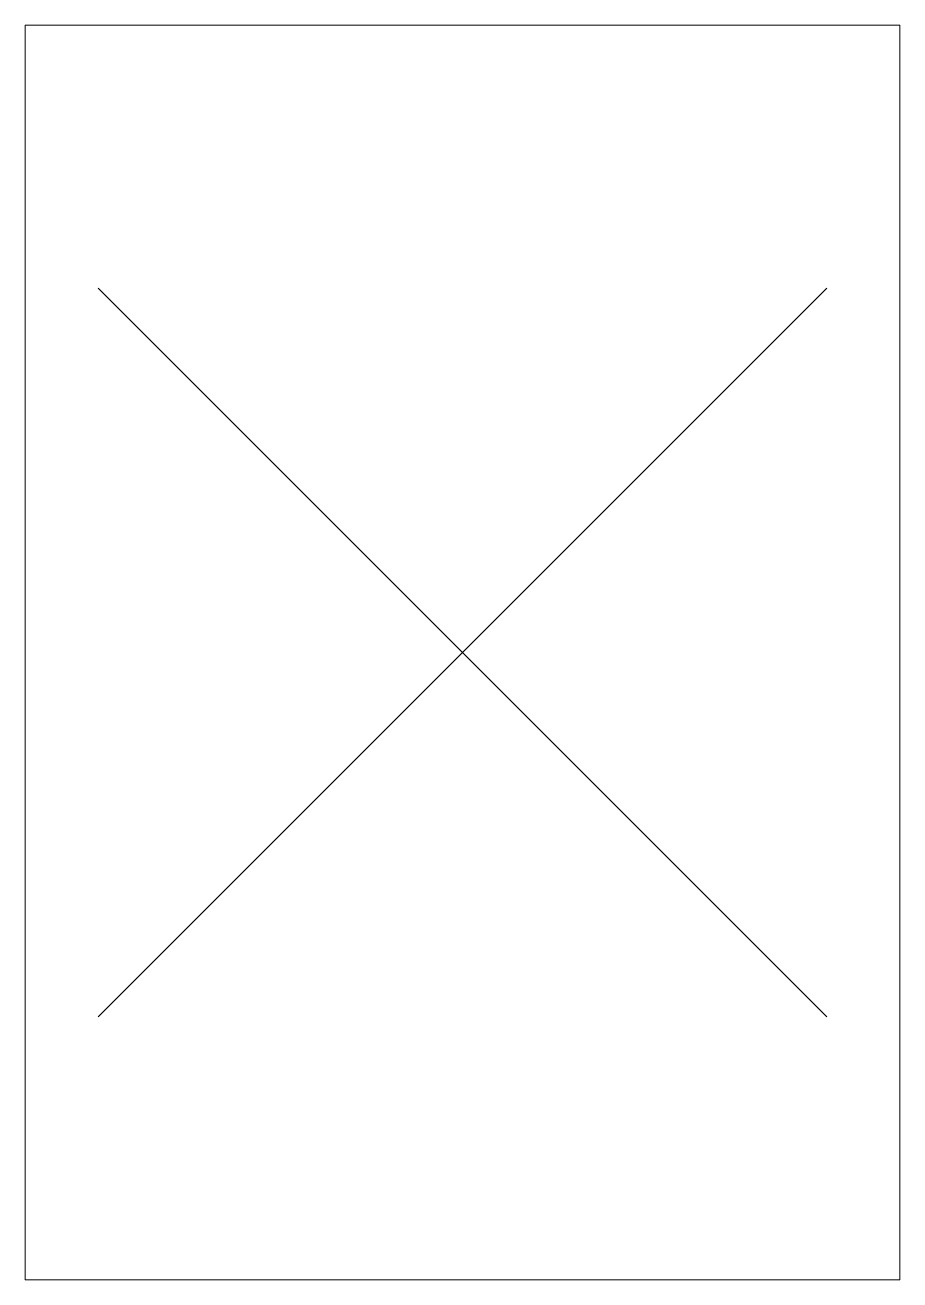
# Paper-space layout 'Layout1' of a CAD drawing. Extents: x 5 to 205, y 5 to 292.
# The model-space entities are those that its viewports show. They can reach past a viewport. Long polylines and large blocks are cut down to what shows.
import ezdxf

# ---------------------------------------------------------------- set-up
doc = ezdxf.new("R2010")
doc.units = 0

msp = doc.modelspace()

# ---------------------------------------------------------------- linework, layer by layer
at = {"color": 1}
msp.add_line((0, 0), (10, 10), dxfattribs=at)
at = {"color": 3}
msp.add_line((10, 0), (0, 10), dxfattribs=at)

psp = doc.layouts.get("Layout1")

# ---------------------------------------------------------------- viewports
at = {"layer": '0', "view_target_point": (5, 5)}
psp.add_viewport(center=(105, 148.5), size=(200, 287), view_center_point=(0, 0), view_height=17.22, dxfattribs=at)

doc.saveas('drawing.dxf')
